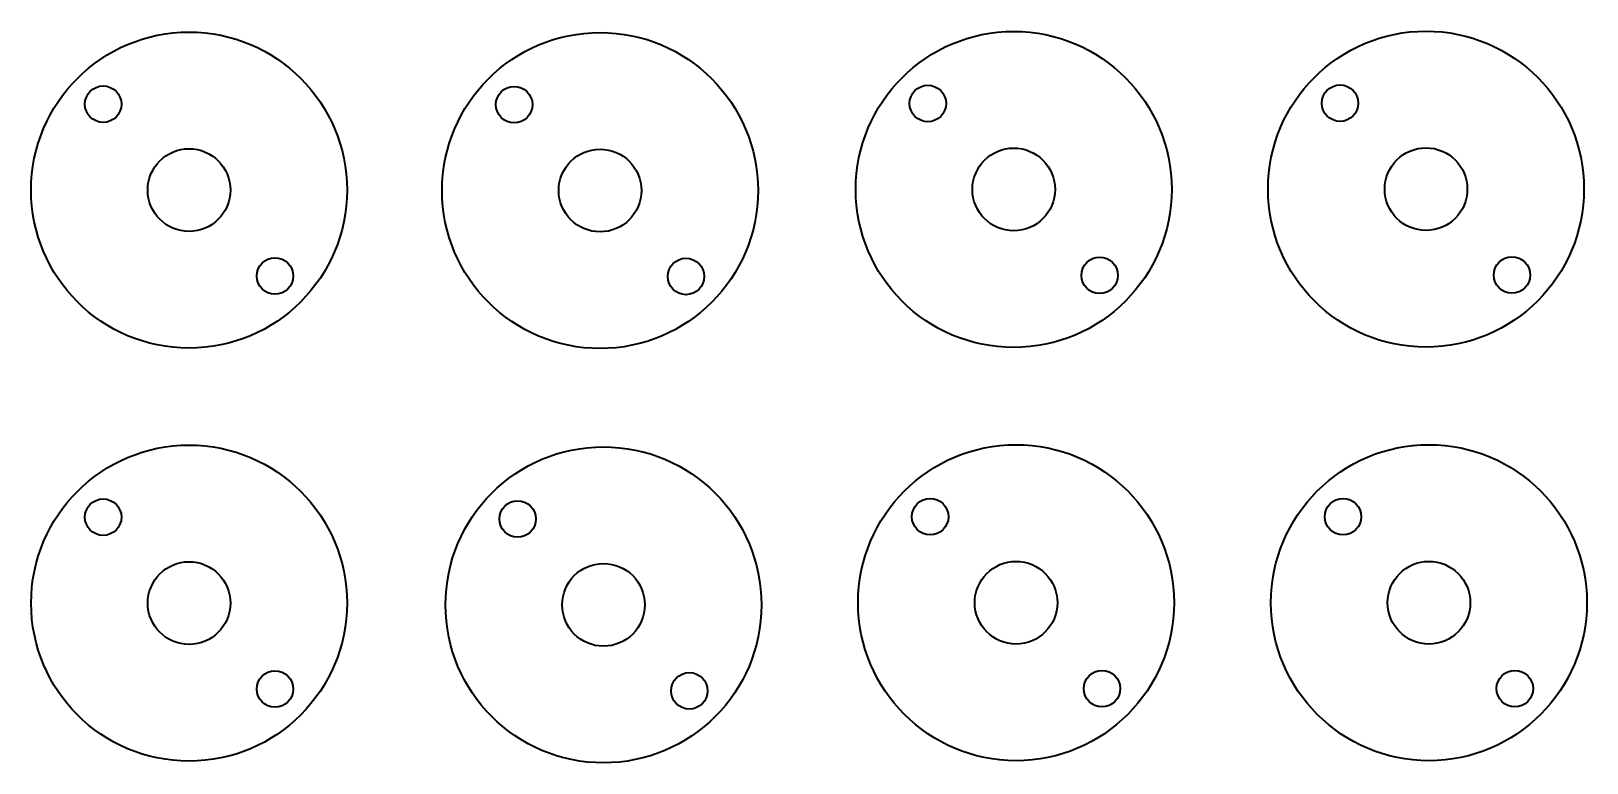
# Model space of a CAD drawing. Extents: x 27 to 155, y 112 to 172.
import ezdxf

# ---------------------------------------------------------------- set-up
doc = ezdxf.new("R2010")
doc.units = 0

msp = doc.modelspace()

# ---------------------------------------------------------------- linework, layer by layer
at = {"color": 7, "lineweight": 35}
for centre, radius in [((40.187286, 159.077698), 13), ((74.016327, 159.041351), 13), ((108.064972, 159.132111), 13), ((141.999451, 159.155975), 13), ((33.116219, 166.148773), 1.5), ((66.945259, 166.112427), 1.5), ((100.993904, 166.203186), 1.5), ((134.928375, 166.227051), 1.5), ((40.187286, 159.077698), 3.4), ((74.016327, 159.041351), 3.4), ((108.064972, 159.132111), 3.4), ((141.999451, 159.155975), 3.4), ((47.258354, 152.006622), 1.5), ((81.087395, 151.970276), 1.5), ((115.13604, 152.061035), 1.5), ((149.070526, 152.0849), 1.5), ((40.188816, 125.096901), 13), ((74.297035, 124.951439), 13), ((108.256943, 125.129456), 13), ((142.240097, 125.129448), 13), ((33.117748, 132.167969), 1.5), ((67.225967, 132.022507), 1.5), ((101.185875, 132.200531), 1.5), ((135.169037, 132.200516), 1.5), ((40.188816, 125.096901), 3.4), ((74.297035, 124.951439), 3.4), ((108.256943, 125.129456), 3.4), ((142.240097, 125.129448), 3.4), ((47.259884, 118.025833), 1.5), ((81.368103, 117.880371), 1.5), ((115.328011, 118.058388), 1.5), ((149.311157, 118.05838), 1.5)]:
    msp.add_circle(centre, radius, dxfattribs=at)

doc.saveas('drawing.dxf')
